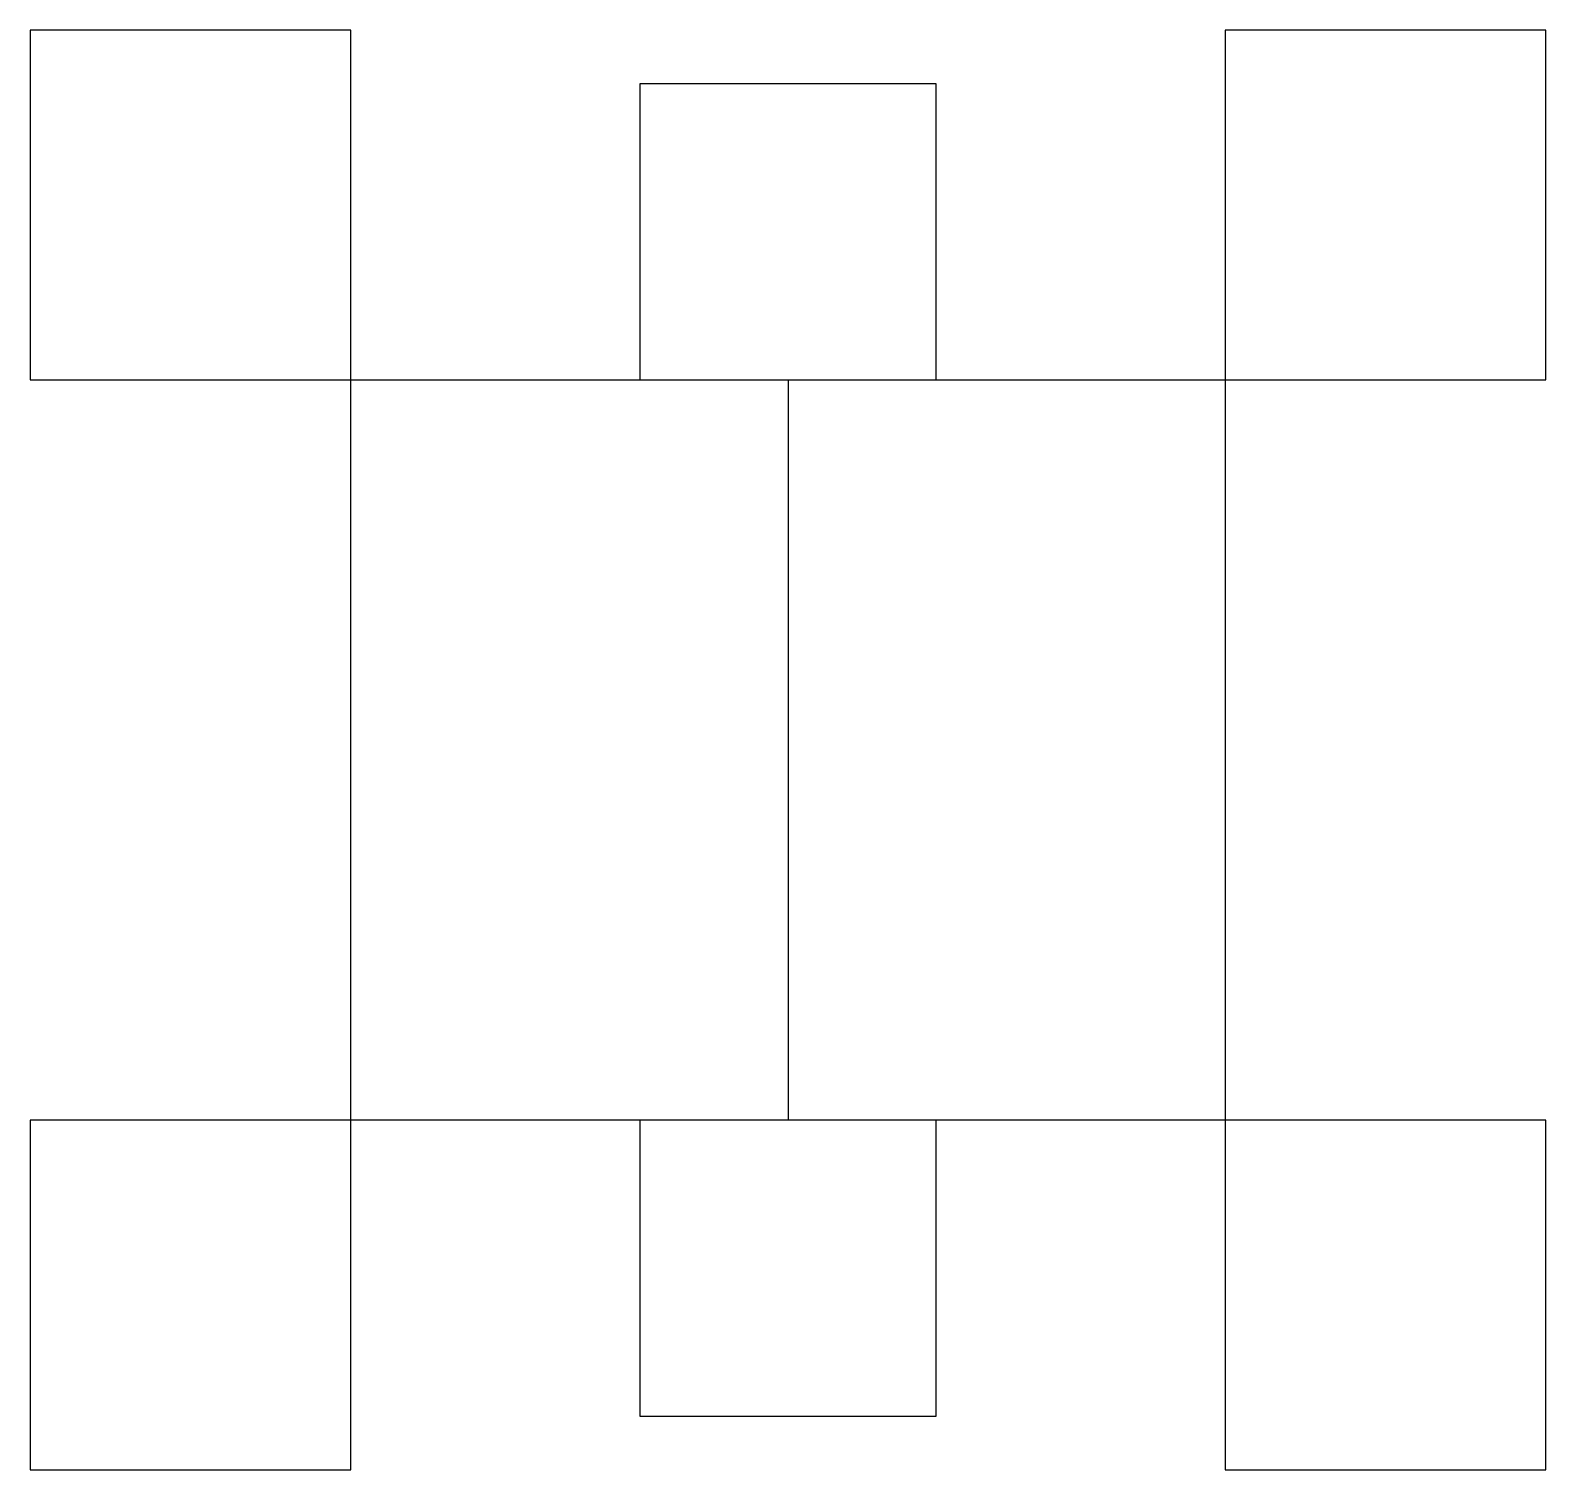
# Model space of a CAD drawing. Header units: millimetres. Extents: x -130 to 130, y -124 to 124.
import ezdxf

# ---------------------------------------------------------------- set-up
doc = ezdxf.new("R2010")
doc.units = ezdxf.units.MM

msp = doc.modelspace()

# ---------------------------------------------------------------- linework, layer by layer
for p, q in [((-75, 63.5), (75, 63.5)), ((-75, -63.5), (-75, 63.5)), ((0, 63.5), (0, -63.5)), ((75, 63.5), (75, -63.5)), ((75, -63.5), (-75, -63.5))]:
    msp.add_line(p, q)
for points in [[(-75, 63.5), (-75, 123.5), (-130, 123.5), (-130, 63.5)], [(75, 63.5), (130, 63.5), (130, 123.5), (75, 123.5)], [(-25.4, 63.5), (25.4, 63.5), (25.4, 114.3), (-25.4, 114.3)], [(-75, -63.5), (-130, -63.5), (-130, -123.5), (-75, -123.5)], [(-25.4, -63.5), (-25.4, -114.3), (25.4, -114.3), (25.4, -63.5)], [(75, -63.5), (75, -123.5), (130, -123.5), (130, -63.5)]]:
    msp.add_lwpolyline(points, close=True)

doc.saveas('drawing.dxf')
